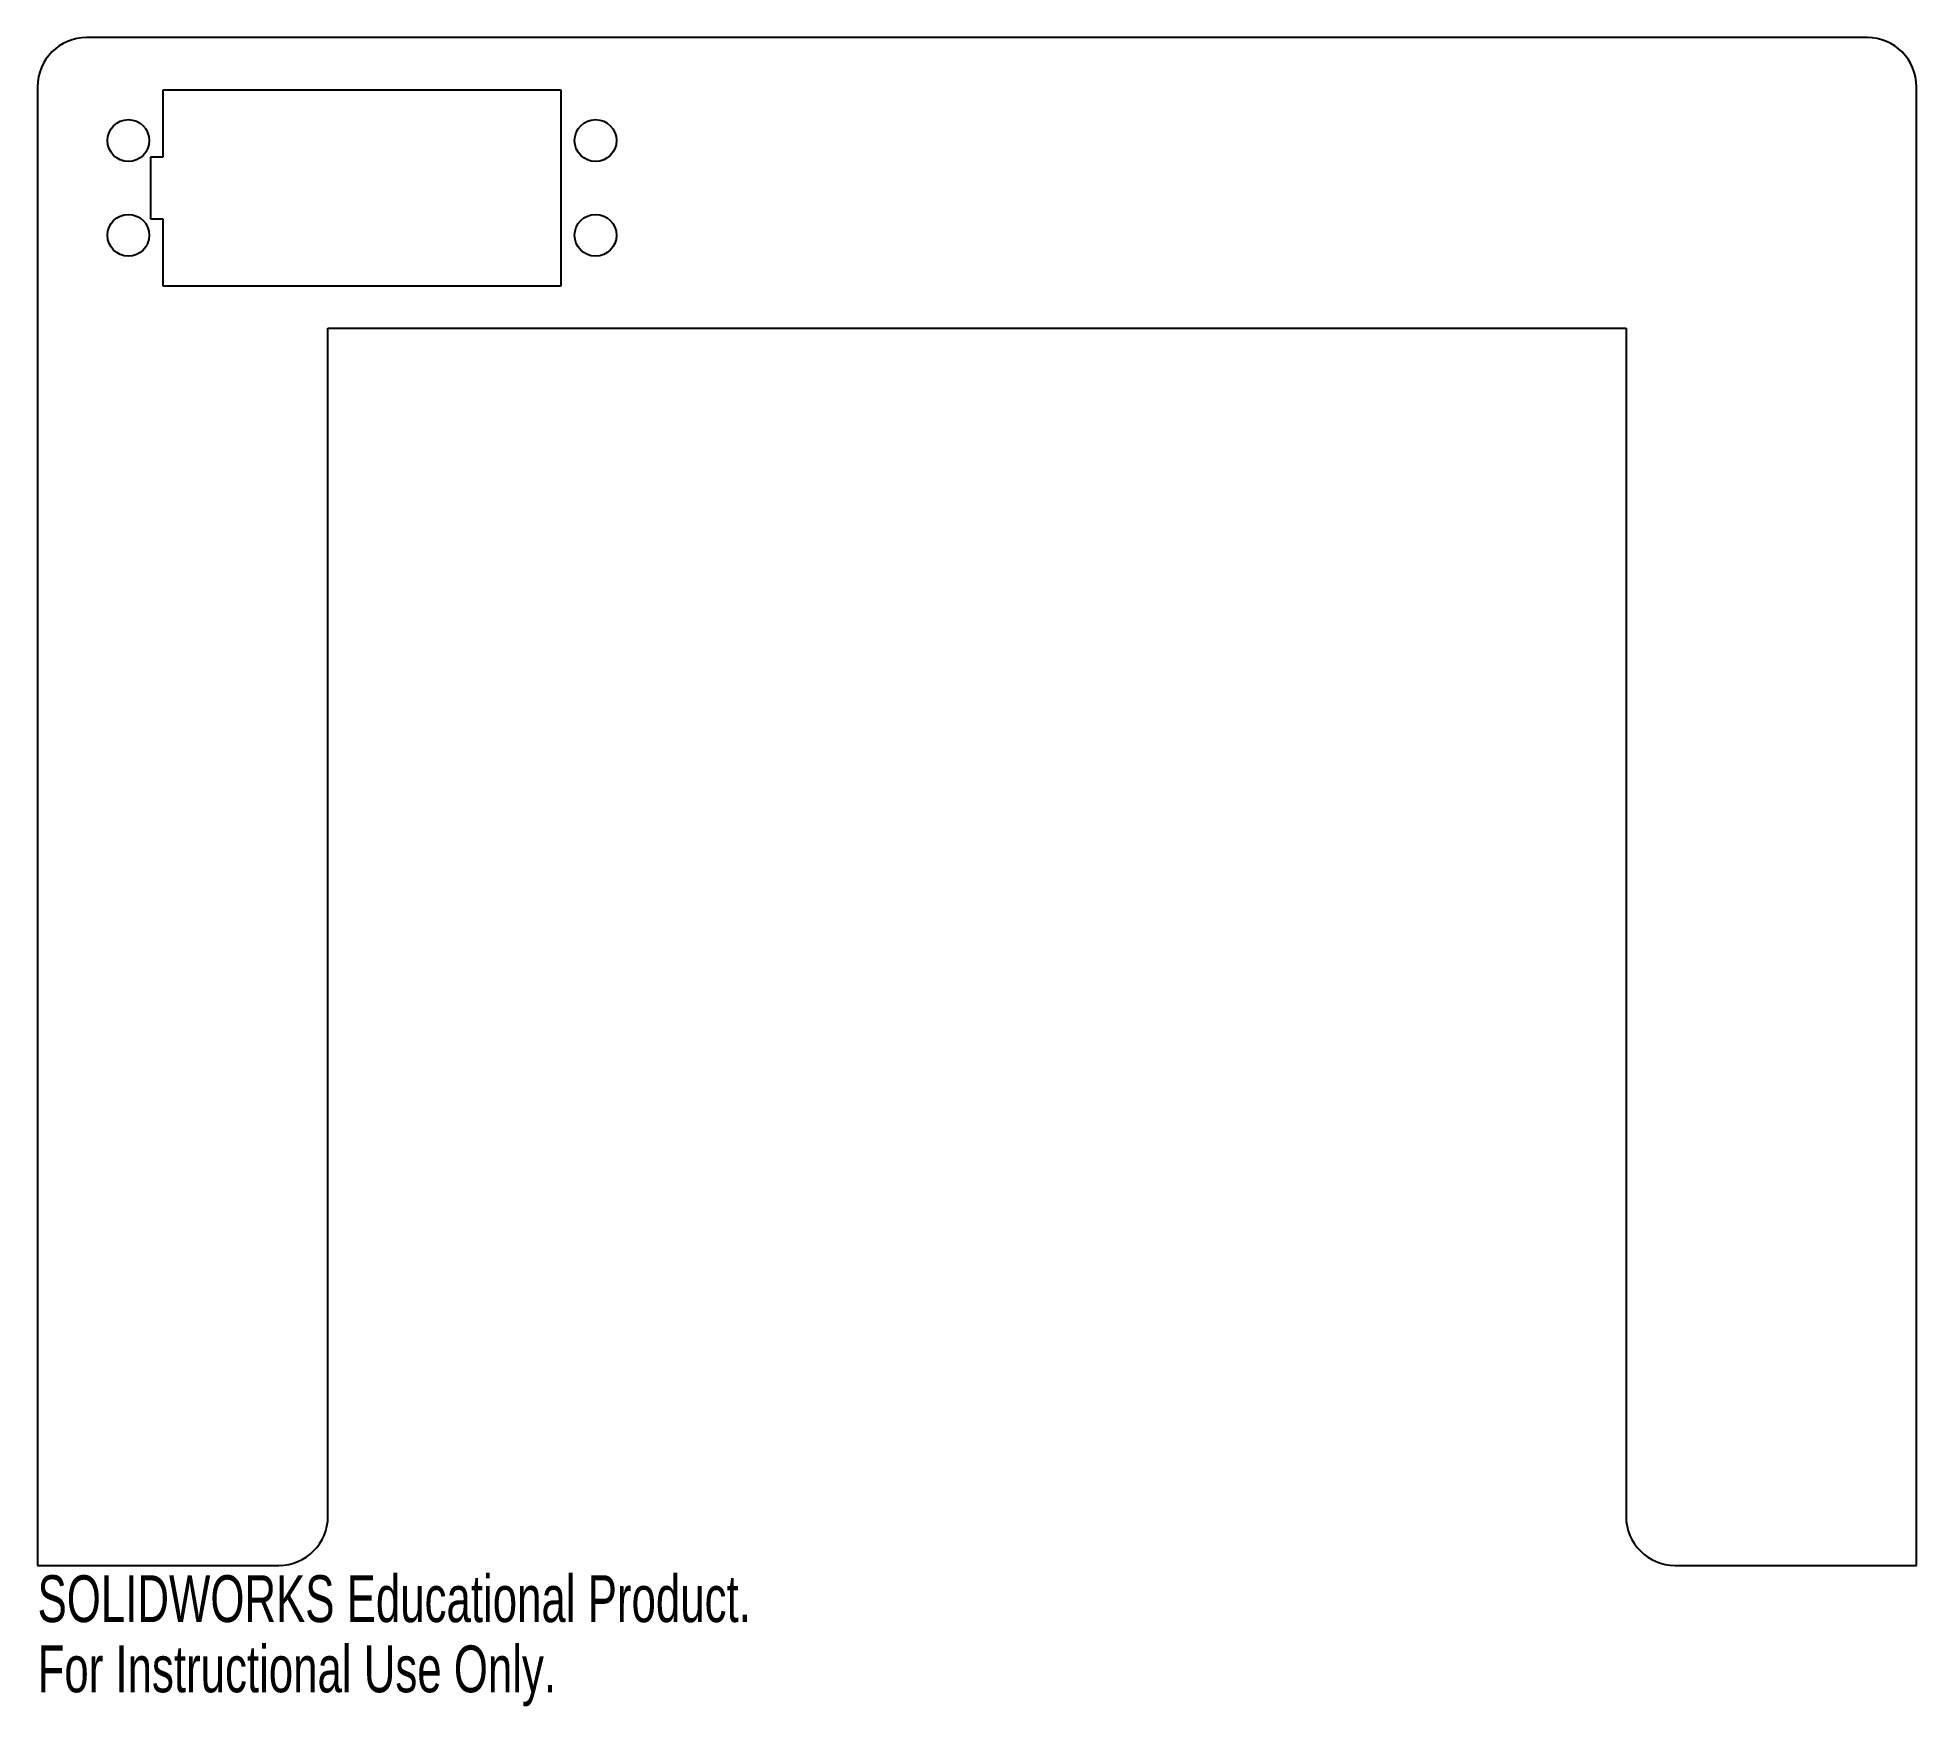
# Model space of a CAD drawing. Header units: inches. Extents: x -3.82 to 3.82, y -3.68 to 3.11.
import ezdxf

# ---------------------------------------------------------------- set-up
doc = ezdxf.new("R2010")
doc.units = ezdxf.units.IN
doc.header["$MEASUREMENT"] = 0
doc.styles.add('SLDTEXTSTYLE0', font='TXT', dxfattribs={"width": 0.7})

msp = doc.modelspace()

# ---------------------------------------------------------------- linework, layer by layer
at = {"color": 7, "linetype": 'Continuous', "lineweight": 25}
for p, q in [((3.6206, 3.1056), (-3.6206, 3.1056)), ((-3.8206, 2.9056), (-3.8206, -3.1056)), ((3.8206, -3.1056), (3.8206, 2.9056)), ((-1.6914, 2.8919), (-3.3114, 2.8919)), ((-3.3114, 2.8919), (-3.3114, 2.6194)), ((-1.6914, 2.0969), (-1.6914, 2.8919)), ((-3.3614, 2.6194), (-3.3614, 2.3694)), ((-3.3114, 2.6194), (-3.3614, 2.6194)), ((-3.3614, 2.3694), (-3.3114, 2.3694)), ((-3.3114, 2.3694), (-3.3114, 2.0969)), ((-3.3114, 2.0969), (-1.6914, 2.0969)), ((-2.6395, 1.9244), (2.6395, 1.9244)), ((-2.6395, -2.9056), (-2.6395, 1.9244)), ((2.6395, 1.9244), (2.6395, -2.9056)), ((-3.8206, -3.1056), (-2.8395, -3.1056)), ((2.8395, -3.1056), (3.8206, -3.1056))]:
    msp.add_line(p, q, dxfattribs=at)
for centre in [(-3.4514, 2.6869), (-1.5514, 2.6869), (-3.4514, 2.3019), (-1.5514, 2.3019)]:
    msp.add_circle(centre, 0.085, dxfattribs=at)
for centre, start, end in [((-3.6206, 2.9056), 90, 180), ((3.6206, 2.9056), 0, 90), ((-2.8395, -2.9056), 270, 0), ((2.8395, -2.9056), 180, 270)]:
    msp.add_arc(centre, 0.2, start, end, dxfattribs=at)

# ---------------------------------------------------------------- texts
at = {"color": 7, "linetype": 'Continuous', "char_height": 0.1903, "attachment_point": 1, "style": 'SLDTEXTSTYLE0'}
for s, insert in [('SOLIDWORKS Educational Product.', (-3.8206, -3.1457)), ('For Instructional Use Only.', (-3.8206, -3.4311))]:
    msp.add_mtext(s, dxfattribs=dict(at, insert=insert))

doc.saveas('drawing.dxf')
